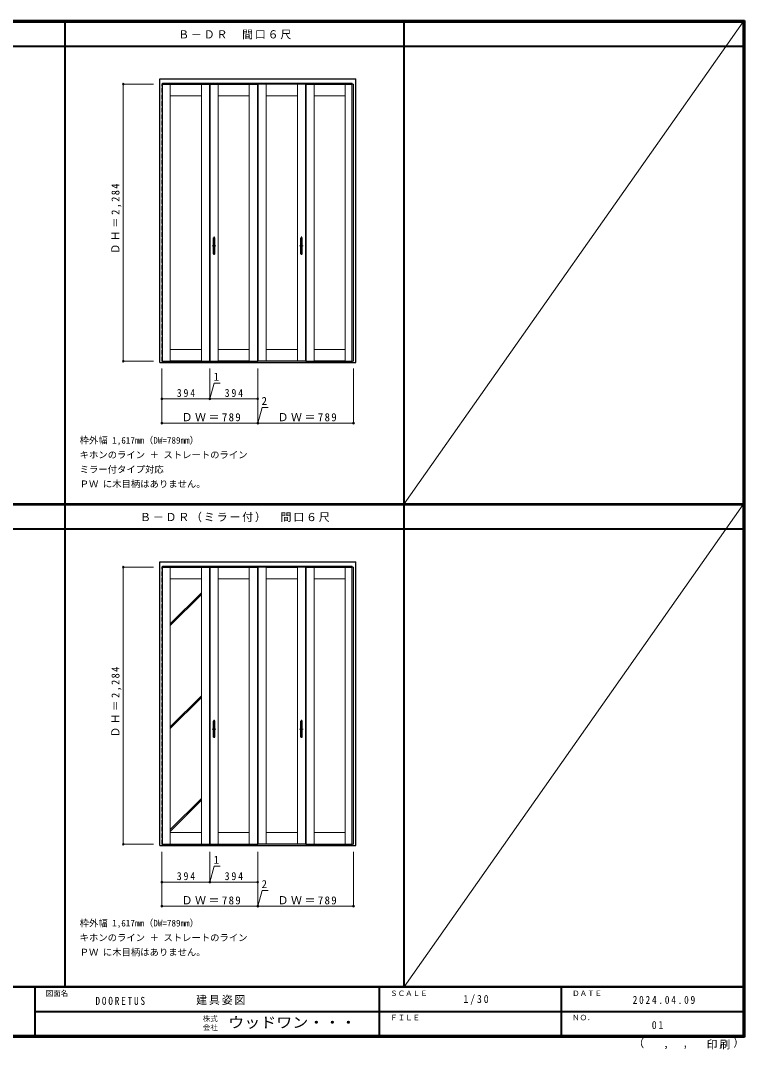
# Model space of a CAD drawing. Units: millimetres, scale not verified. Extents: x -6000 to 5700, y -4307 to 4175.
# Drawn here: x -267 to 5700, y -4307 to 4175 of the extents above; entities that cross this region are included whole.
import ezdxf
from ezdxf.enums import TextEntityAlignment as Align

# ---------------------------------------------------------------- set-up
doc = ezdxf.new("R2010")
doc.units = ezdxf.units.MM
doc.header["$LTSCALE"] = 30
doc.header["$PDMODE"] = 32
doc.header["$PDSIZE"] = 15
doc.linetypes.add('CHAIN1', pattern=[8, 5, -1, 1, -1])
doc.linetypes.add('DASHED1', pattern=[1.8, 1.2, -0.6])
for name, color, linetype, lineweight in [('0-1_通り芯', 4, 'CHAIN1', 9), ('0-2_扉', 3, 'Continuous', 25), ('0-3_仕上げ', 7, 'Continuous', 18), ('0-4_枠', 3, 'Continuous', 25), ('0-7_取手', 7, 'Continuous', 18), ('0-B_寸法', 7, 'Continuous', 9), ('0-C_ハッチ', 4, 'Continuous', 9), ('F-1_枠', 6, 'Continuous', 40), ('F-A_文字', 7, 'Continuous', 18)]:
    doc.layers.add(name, color=color, linetype=linetype, lineweight=lineweight)
doc.layers.add('0-8', color=7, linetype='Continuous')
doc.layers.add('0-A_文字', color=7, linetype='Continuous')
doc.styles.add('ＭＳ ゴシック', font='')
doc.styles.get('ＭＳ ゴシック').set_extended_font_data('MS Gothic')

msp = doc.modelspace()

# ---------------------------------------------------------------- linework, layer by layer
at = {"layer": '0-1_通り芯'}
for p, q in [((1328.5, 2394.5), (1328.5, 2240.5)), ((2048.5, 2394.5), (2048.5, 2240.5)), ((1343.5, 2317.5), (1313.5, 2317.5)), ((2033.5, 2317.5), (2063.5, 2317.5)), ((1328.5, -1588.5), (1328.5, -1742.5)), ((2048.5, -1588.5), (2048.5, -1742.5)), ((1343.5, -1665.5), (1313.5, -1665.5)), ((2033.5, -1665.5), (2063.5, -1665.5))]:
    msp.add_line(p, q, dxfattribs=at)
at = {"layer": '0-2_扉', "color": 4, "linetype": 'DASHED1', "lineweight": 9}
for p, q in [((898.5, 1367.5), (898.5, 3651.5)), ((904, 3651.5), (898.5, 3651.5)), ((2467, 3651.5), (2478.5, 3651.5)), ((2478.5, 1367.5), (2478.5, 3651.5)), ((904, 1367.5), (898.5, 1367.5)), ((2467, 1367.5), (2478.5, 1367.5)), ((898.5, -2615.5), (898.5, -331.5)), ((904, -331.5), (898.5, -331.5)), ((2467, -331.5), (2478.5, -331.5)), ((2478.5, -2615.5), (2478.5, -331.5)), ((904, -2615.5), (898.5, -2615.5)), ((2467, -2615.5), (2478.5, -2615.5))]:
    msp.add_line(p, q, dxfattribs=at)
at = {"layer": '0-2_扉'}
for p, q in [((904, 3651.5), (1292.5, 3651.5)), ((1292.5, 1367.5), (1292.5, 3651.5)), ((1293.5, 1367.5), (1293.5, 3651.5)), ((1293.5, 3651.5), (1687.5, 3651.5)), ((1687.5, 1367.5), (1687.5, 3651.5)), ((1689.5, 1367.5), (1689.5, 3651.5)), ((2083.5, 3651.5), (1689.5, 3651.5)), ((2083.5, 1367.5), (2083.5, 3651.5)), ((2084.5, 1367.5), (2084.5, 3651.5)), ((2084.5, 3651.5), (2467, 3651.5)), ((904, 1367.5), (1292.5, 1367.5)), ((1293.5, 1367.5), (1687.5, 1367.5)), ((2083.5, 1367.5), (1689.5, 1367.5)), ((2084.5, 1367.5), (2467, 1367.5)), ((904, -331.5), (1292.5, -331.5)), ((1292.5, -2615.5), (1292.5, -331.5)), ((1293.5, -2615.5), (1293.5, -331.5)), ((1293.5, -331.5), (1687.5, -331.5)), ((1687.5, -2615.5), (1687.5, -331.5)), ((1689.5, -2615.5), (1689.5, -331.5)), ((2083.5, -331.5), (1689.5, -331.5)), ((2083.5, -2615.5), (2083.5, -331.5)), ((2084.5, -2615.5), (2084.5, -331.5)), ((2084.5, -331.5), (2467, -331.5)), ((904, -2615.5), (1292.5, -2615.5)), ((1293.5, -2615.5), (1687.5, -2615.5)), ((2083.5, -2615.5), (1689.5, -2615.5)), ((2084.5, -2615.5), (2467, -2615.5))]:
    msp.add_line(p, q, dxfattribs=at)
at = {"layer": '0-3_仕上げ', "linetype": 'DASHED1'}
for p, q in [((899.91, 3651.5), (899.91, 1367.5)), ((2477.09, 3651.5), (2477.09, 1367.5)), ((899.91, -331.5), (899.91, -2615.5)), ((2477.09, -331.5), (2477.09, -2615.5))]:
    msp.add_line(p, q, dxfattribs=at)
at = {"layer": '0-3_仕上げ'}
for p, q in [((967.5, 3651.5), (967.5, 1367.5)), ((967.5, 3650.09), (1223.5, 3650.09)), ((1223.5, 1367.5), (1223.5, 3651.5)), ((1291.09, 3651.5), (1291.09, 1367.5)), ((1294.91, 3651.5), (1294.91, 1367.5)), ((1362.5, 3651.5), (1362.5, 1367.5)), ((1362.5, 3650.09), (1618.5, 3650.09)), ((1618.5, 1367.5), (1618.5, 3651.5)), ((1686.09, 3651.5), (1686.09, 1367.5)), ((1690.91, 3651.5), (1690.91, 1367.5)), ((1758.5, 3651.5), (1758.5, 1367.5)), ((1758.5, 3650.09), (2014.5, 3650.09)), ((2014.5, 1367.5), (2014.5, 3651.5)), ((2082.09, 3651.5), (2082.09, 1367.5)), ((2085.91, 3651.5), (2085.91, 1367.5)), ((2153.5, 3651.5), (2153.5, 1367.5)), ((2153.5, 3650.09), (2409.5, 3650.09)), ((2409.5, 1367.5), (2409.5, 3651.5)), ((1223.5, 3555.5), (967.5, 3555.5)), ((1618.5, 3555.5), (1362.5, 3555.5)), ((2014.5, 3555.5), (1758.5, 3555.5)), ((2409.5, 3555.5), (2153.5, 3555.5)), ((967.5, 1463.5), (1223.5, 1463.5)), ((1362.5, 1463.5), (1618.5, 1463.5)), ((1758.5, 1463.5), (2014.5, 1463.5)), ((2153.5, 1463.5), (2409.5, 1463.5)), ((967.5, 1368.91), (1223.5, 1368.91)), ((1362.5, 1368.91), (1618.5, 1368.91)), ((1758.5, 1368.91), (2014.5, 1368.91)), ((2153.5, 1368.91), (2409.5, 1368.91)), ((967.5, -331.5), (967.5, -2615.5)), ((967.5, -332.91), (1223.5, -332.91)), ((1223.5, -2615.5), (1223.5, -331.5)), ((1291.09, -331.5), (1291.09, -2615.5)), ((1294.91, -331.5), (1294.91, -2615.5)), ((1362.5, -331.5), (1362.5, -2615.5)), ((1362.5, -332.91), (1618.5, -332.91)), ((1618.5, -2615.5), (1618.5, -331.5)), ((1686.09, -331.5), (1686.09, -2615.5)), ((1690.91, -331.5), (1690.91, -2615.5)), ((1758.5, -331.5), (1758.5, -2615.5)), ((1758.5, -332.91), (2014.5, -332.91)), ((2014.5, -2615.5), (2014.5, -331.5)), ((2082.09, -331.5), (2082.09, -2615.5)), ((2085.91, -331.5), (2085.91, -2615.5)), ((2153.5, -331.5), (2153.5, -2615.5)), ((2153.5, -332.91), (2409.5, -332.91)), ((2409.5, -2615.5), (2409.5, -331.5)), ((1223.5, -427.5), (967.5, -427.5)), ((1618.5, -427.5), (1362.5, -427.5)), ((2014.5, -427.5), (1758.5, -427.5)), ((2409.5, -427.5), (2153.5, -427.5)), ((967.5, -2519.5), (1223.5, -2519.5)), ((1362.5, -2519.5), (1618.5, -2519.5)), ((1758.5, -2519.5), (2014.5, -2519.5)), ((2153.5, -2519.5), (2409.5, -2519.5)), ((967.5, -2614.09), (1223.5, -2614.09)), ((1362.5, -2614.09), (1618.5, -2614.09)), ((1758.5, -2614.09), (2014.5, -2614.09)), ((2153.5, -2614.09), (2409.5, -2614.09))]:
    msp.add_line(p, q, dxfattribs=at)
at = {"layer": '0-4_枠'}
for p, q in [((880, 1356), (880, 3695)), ((880, 3695), (2497, 3695)), ((904, 1356), (904, 3659)), ((904, 3659), (2467, 3659)), ((2467, 1356), (2467, 3659)), ((2497, 1356), (2497, 3695)), ((880, 1356), (2497, 1356)), ((880, -2627), (880, -288)), ((880, -288), (2497, -288)), ((904, -2627), (904, -324)), ((904, -324), (2467, -324)), ((2467, -2627), (2467, -324)), ((2497, -2627), (2497, -288)), ((880, -2627), (2497, -2627))]:
    msp.add_line(p, q, dxfattribs=at)
at = {"layer": '0-7_取手'}
for p, q in [((1322.5, 2363.5), (1322.5, 2381.5)), ((1334.5, 2363.5), (1334.5, 2381.5)), ((2042.5, 2363.5), (2042.5, 2381.5)), ((2054.5, 2363.5), (2054.5, 2381.5)), ((1322.5, 2253.5), (1322.5, 2271.5)), ((1334.5, 2253.5), (1334.5, 2271.5)), ((2042.5, 2253.5), (2042.5, 2271.5)), ((2054.5, 2253.5), (2054.5, 2271.5)), ((1322.5, -1619.5), (1322.5, -1601.5)), ((1334.5, -1619.5), (1334.5, -1601.5)), ((2042.5, -1619.5), (2042.5, -1601.5)), ((2054.5, -1619.5), (2054.5, -1601.5)), ((1322.5, -1729.5), (1322.5, -1711.5)), ((1334.5, -1729.5), (1334.5, -1711.5)), ((2042.5, -1729.5), (2042.5, -1711.5)), ((2054.5, -1729.5), (2054.5, -1711.5))]:
    msp.add_line(p, q, dxfattribs=at)
at = {"layer": '0-7_取手', "color": 3, "lineweight": 25}
for p, q in [((1323.5, 2251.5), (1323.5, 2383.5)), ((1332.5, 2384.5), (1324.5, 2384.5)), ((1333.5, 2251.5), (1333.5, 2383.5)), ((2043.5, 2251.5), (2043.5, 2383.5)), ((2044.5, 2384.5), (2052.5, 2384.5)), ((2053.5, 2251.5), (2053.5, 2383.5)), ((1324.5, 2250.5), (1332.5, 2250.5)), ((2052.5, 2250.5), (2044.5, 2250.5)), ((1323.5, -1731.5), (1323.5, -1599.5)), ((1332.5, -1598.5), (1324.5, -1598.5)), ((1333.5, -1731.5), (1333.5, -1599.5)), ((2043.5, -1731.5), (2043.5, -1599.5)), ((2044.5, -1598.5), (2052.5, -1598.5)), ((2053.5, -1731.5), (2053.5, -1599.5)), ((1324.5, -1732.5), (1332.5, -1732.5)), ((2052.5, -1732.5), (2044.5, -1732.5))]:
    msp.add_line(p, q, dxfattribs=at)
at = {"layer": '0-7_取手'}
for centre, start, end in [((1323.5, 2381.5), 90, 180), ((1333.5, 2381.5), 0, 90), ((2043.5, 2381.5), 90, 180), ((2053.5, 2381.5), 0, 90), ((1323.5, 2363.5), 180, 270), ((1333.5, 2363.5), 270, 0), ((2043.5, 2363.5), 180, 270), ((2053.5, 2363.5), 270, 0), ((1323.5, 2271.5), 90, 180), ((1323.5, 2253.5), 180, 270), ((1333.5, 2271.5), 0, 90), ((1333.5, 2253.5), 270, 0), ((2043.5, 2271.5), 90, 180), ((2043.5, 2253.5), 180, 270), ((2053.5, 2271.5), 0, 90), ((2053.5, 2253.5), 270, 0), ((1323.5, -1601.5), 90, 180), ((1333.5, -1601.5), 0, 90), ((2043.5, -1601.5), 90, 180), ((2053.5, -1601.5), 0, 90), ((1323.5, -1619.5), 180, 270), ((1333.5, -1619.5), 270, 0), ((2043.5, -1619.5), 180, 270), ((2053.5, -1619.5), 270, 0), ((1323.5, -1711.5), 90, 180), ((1323.5, -1729.5), 180, 270), ((1333.5, -1711.5), 0, 90), ((1333.5, -1729.5), 270, 0), ((2043.5, -1711.5), 90, 180), ((2043.5, -1729.5), 180, 270), ((2053.5, -1711.5), 0, 90), ((2053.5, -1729.5), 270, 0)]:
    msp.add_arc(centre, 1, start, end, dxfattribs=at)
at = {"layer": '0-7_取手', "color": 3, "lineweight": 25}
for centre, start, end in [((1324.5, 2383.5), 90, 180), ((1332.5, 2383.5), 0, 90), ((2044.5, 2383.5), 90, 180), ((2052.5, 2383.5), 0, 90), ((1324.5, 2251.5), 180, 270), ((1332.5, 2251.5), 270, 0), ((2044.5, 2251.5), 180, 270), ((2052.5, 2251.5), 270, 0), ((1324.5, -1599.5), 90, 180), ((1332.5, -1599.5), 0, 90), ((2044.5, -1599.5), 90, 180), ((2052.5, -1599.5), 0, 90), ((1324.5, -1731.5), 180, 270), ((1332.5, -1731.5), 270, 0), ((2044.5, -1731.5), 180, 270), ((2052.5, -1731.5), 270, 0)]:
    msp.add_arc(centre, 1, start, end, dxfattribs=at)
at = {"layer": '0-B_寸法', "color": 4}
for p, q in [((580, 3651.5), (830, 3651.5)), ((580, 3651.5), (580, 1367.5)), ((580, 1367.5), (830, 1367.5)), ((898.5, 856), (898.5, 1306)), ((1292.5, 1056), (1292.5, 1306)), ((1293.5, 1056), (1293.5, 1306)), ((1687.5, 856), (1687.5, 1306)), ((1689.5, 856), (1689.5, 1306)), ((2478.5, 856), (2478.5, 1306)), ((1293, 1056), (1327.95, 1186.43)), ((1327.95, 1186.43), (1378.73, 1186.43)), ((898.5, 1056), (1292.5, 1056)), ((1292.5, 1056), (1293.5, 1056)), ((1293.5, 1056), (1687.5, 1056)), ((1688.5, 856), (1723.45, 986.43)), ((1723.45, 986.43), (1774.23, 986.43)), ((898.5, 856), (1687.5, 856)), ((1687.5, 856), (1689.5, 856)), ((1689.5, 856), (2478.5, 856)), ((580, -331.5), (830, -331.5)), ((580, -331.5), (580, -2615.5)), ((580, -2615.5), (830, -2615.5)), ((898.5, -3127), (898.5, -2677)), ((1292.5, -2927), (1292.5, -2677)), ((1293.5, -2927), (1293.5, -2677)), ((1687.5, -3127), (1687.5, -2677)), ((1689.5, -3127), (1689.5, -2677)), ((2478.5, -3127), (2478.5, -2677)), ((1293, -2927), (1327.95, -2796.57)), ((1327.95, -2796.57), (1378.73, -2796.57)), ((898.5, -2927), (1292.5, -2927)), ((1292.5, -2927), (1293.5, -2927)), ((1293.5, -2927), (1687.5, -2927)), ((1688.5, -3127), (1723.45, -2996.57)), ((1723.45, -2996.57), (1774.23, -2996.57)), ((898.5, -3127), (1687.5, -3127)), ((1687.5, -3127), (1689.5, -3127)), ((1689.5, -3127), (2478.5, -3127))]:
    msp.add_line(p, q, dxfattribs=at)
at = {"layer": '0-B_寸法'}
for p in [(580, 3651.5), (580, 1367.5), (898.5, 1056), (1292.5, 1056), (1293.5, 1056), (1687.5, 1056), (898.5, 856), (1687.5, 856), (1689.5, 856), (2478.5, 856), (580, -331.5), (580, -2615.5), (898.5, -2927), (1292.5, -2927), (1293.5, -2927), (1687.5, -2927), (898.5, -3127), (1687.5, -3127), (1689.5, -3127), (2478.5, -3127)]:
    msp.add_point(p, dxfattribs=at)
at = {"layer": '0-C_ハッチ'}
for p, q in [((967.5, -797.78), (1223.5, -541.78)), ((967.5, -811.92), (1223.5, -555.92)), ((967.5, -1647.31), (1223.5, -1391.31)), ((967.5, -1661.45), (1223.5, -1405.45)), ((967.5, -2494.84), (1223.5, -2238.84)), ((967.5, -2508.98), (1223.5, -2252.98))]:
    msp.add_line(p, q, dxfattribs=at)
at = {"layer": 'F-1_枠'}
for p, q in [((-6000, 4175), (5700, 4175)), ((-6000, 4170), (5700, 4170)), ((-6000, 4165), (5700, 4165)), ((100, -3790), (100, 4175)), ((2895, -3790), (2895, 4175)), ((5690, 4175), (5690, -4205)), ((5695, 4175), (5695, -4205)), ((5700, 4175), (5700, -4205)), ((-6000, 3965), (5690, 3965)), ((-5990, 190.5), (5690, 190.5)), ((-5990, 187.5), (5690, 187.5)), ((-5990, 184.5), (5690, 184.5)), ((-5990, -15.5), (5690, -15.5)), ((5700, -3790), (-6000, -3790)), ((5700, -3795), (-6000, -3795)), ((-150, -3795), (-150, -4195)), ((2690, -3795), (2690, -4195)), ((4190, -3795), (4190, -4195)), ((-150, -3995), (5690, -3995.01)), ((5700, -4195), (-6000, -4195)), ((5700, -4200), (-6000, -4200)), ((5700, -4205), (-6000, -4205))]:
    msp.add_line(p, q, dxfattribs=at)
at = {"layer": 'F-A_文字'}
for p, q in [((5690, 4165), (2895, 190.5)), ((5690, 184.5), (2895, -3790))]:
    msp.add_line(p, q, dxfattribs=at)

# ---------------------------------------------------------------- texts
at = {"layer": '0-8', "style": 'ＭＳ ゴシック'}
for p in [(220, 310.5), (220, -3550)]:
    msp.add_text('ＰＷ に木目柄はありません。', height=54.99, dxfattribs=at).set_placement(p, align=Align.BOTTOM_LEFT)
at = {"layer": '0-A_文字', "style": 'ＭＳ ゴシック'}
for s, p in [('枠外幅 1,617mm（DW=789mm）', (220, 670.5)), ('キホンのライン ＋ ストレートのライン', (220, 550.5)), ('ミラー付タイプ対応', (220, 430.5)), ('枠外幅 1,617mm（DW=789mm）', (220, -3310)), ('キホンのライン ＋ ストレートのライン', (220, -3430))]:
    msp.add_text(s, height=54.99, dxfattribs=at).set_placement(p, align=Align.BOTTOM_LEFT)
at = {"layer": '0-A_文字', "char_height": 65.98, "attachment_point": 7, "style": 'ＭＳ ゴシック'}
for s, insert in [('\\T1.17;Ｂ－ＤＲ\u3000間口６尺', (1032.5, 4020)), ('\\T1.17;Ｂ－ＤＲ（ミラー付）\u3000間口６尺', (717.5, 39.5))]:
    msp.add_mtext(s, dxfattribs=dict(at, insert=insert))
at = {"layer": '0-B_寸法', "style": 'ＭＳ ゴシック'}
for s, p in [('1', (1324.2, 1186.43)), ('2', (1719.7, 986.43)), ('1', (1324.2, -2796.57)), ('2', (1719.7, -2996.57))]:
    msp.add_text(s, height=65.98, dxfattribs=at).set_placement(p, align=Align.BOTTOM_LEFT)
at = {"layer": '0-B_寸法', "char_height": 65.98, "attachment_point": 7, "rotation": 90, "style": 'ＭＳ ゴシック'}
for insert in [(565, 2250.5), (565, -1732.5)]:
    msp.add_mtext('\\T1.26;\\W0.95;ＤＨ＝2,284', dxfattribs=dict(at, insert=insert))
at = {"layer": '0-B_寸法', "char_height": 65.98, "attachment_point": 7, "style": 'ＭＳ ゴシック'}
for s, insert in [('\\T1.38;\\W0.9;394', (1020.5, 1071)), ('\\T1.38;\\W0.9;394', (1415.5, 1071)), ('\\T1.23;ＤＷ＝789', (1060.5, 871)), ('\\T1.23;ＤＷ＝789', (1851.5, 871)), ('\\T1.38;\\W0.9;394', (1020.5, -2912)), ('\\T1.38;\\W0.9;394', (1415.5, -2912)), ('\\T1.23;ＤＷ＝789', (1060.5, -3112)), ('\\T1.23;ＤＷ＝789', (1851.5, -3112))]:
    msp.add_mtext(s, dxfattribs=dict(at, insert=insert))
at = {"layer": 'F-A_文字', "style": 'ＭＳ ゴシック'}
for s, height, p in [('図面名', 43.99, (-60, -3880)), ('ＳＣＡＬＥ', 43.99, (2780, -3880)), ('ＤＡＴＥ', 43.99, (4280, -3880)), ('株式', 43.99, (1235, -4089)), ('ＦＩＬＥ', 43.99, (2780, -4080)), ('ＮＯ．', 43.99, (4280, -4080)), ('会社', 43.99, (1235, -4161)), ('（', 65.98, (4784.03, -4308.31)), ('）', 65.98, (5608.4, -4304.13)), (',', 65.98, (5031.28, -4308.31)), (',', 65.98, (5190.2, -4305.53))]:
    msp.add_text(s, height=height, dxfattribs=at).set_placement(p, align=Align.BOTTOM_LEFT)
at = {"layer": 'F-A_文字', "style": 'ＭＳ ゴシック', "width": 1.1}
msp.add_text('ウッドワン・・・', height=87.98, dxfattribs=at).set_placement((1445, -4155), align=Align.BOTTOM_LEFT)
at = {"layer": 'F-A_文字', "char_height": 65.98, "attachment_point": 7, "style": 'ＭＳ ゴシック'}
for s, insert in [('\\T1.39;\\W0.85;DOORETUS', (350, -3940.79)), ('\\T1.17;建具姿図', (1180.42, -3940)), ('\\T1.38;\\W0.9;1/30', (3383.75, -3940)), ('\\T1.39;\\W0.85;2024.04.09', (4778.75, -3932.5)), ('\\T1.36;\\W0.9;01', (4936.25, -4140)), ('\\T1.17;印刷', (5388.15, -4306.92))]:
    msp.add_mtext(s, dxfattribs=dict(at, insert=insert))

doc.saveas('drawing.dxf')
